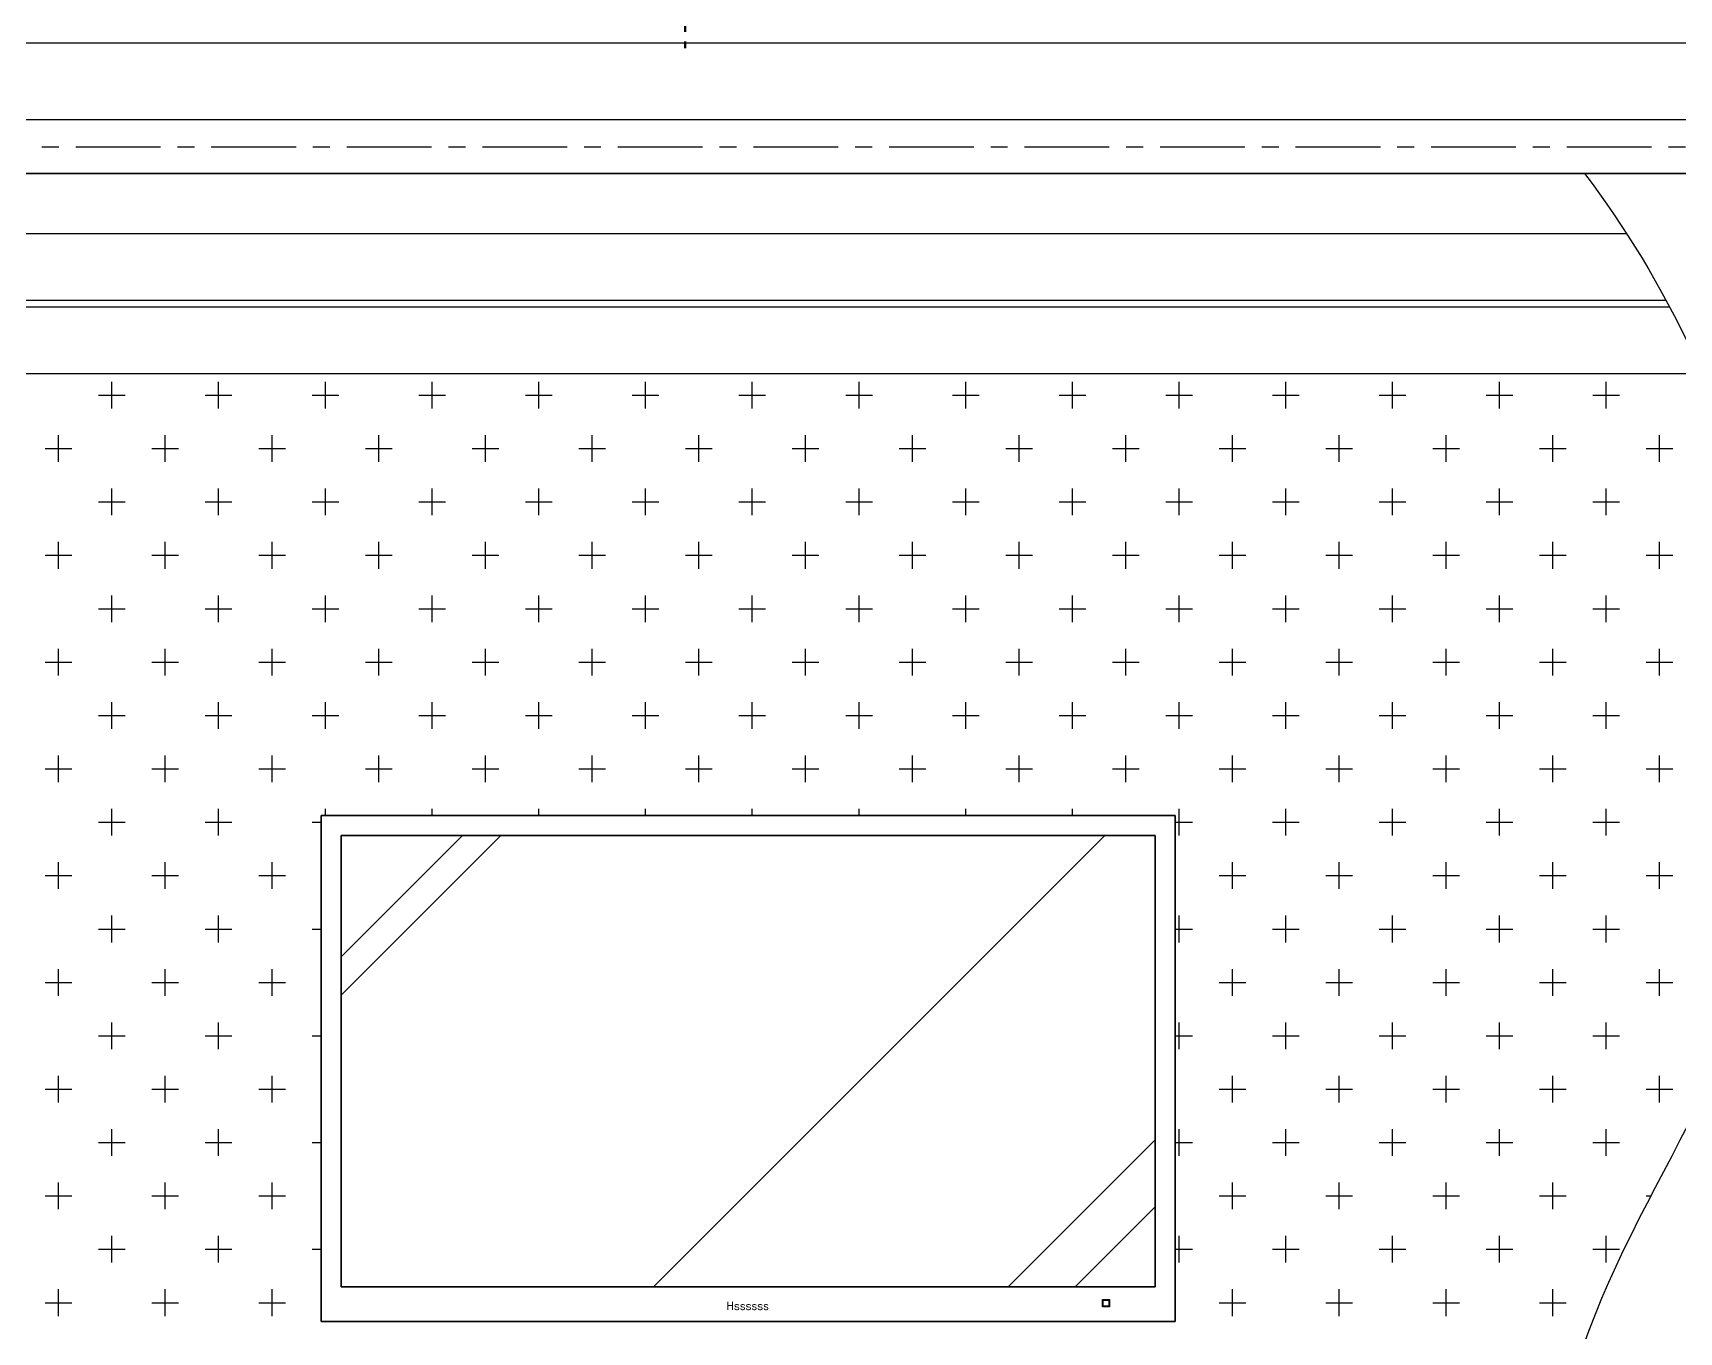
# Model space of a CAD drawing. Header units: millimetres. Extents: x 512961 to 1001058, y -961995 to -458543.
# Drawn here: x 888015 to 890482, y -885083 to -883136 of the extents above; entities that cross this region are included whole.
import ezdxf

# ---------------------------------------------------------------- set-up
doc = ezdxf.new("R2010")
doc.units = ezdxf.units.MM
doc.header["$MEASUREMENT"] = 0
doc.linetypes.add('ACAD_ISO03W100', pattern=[30, 12, -18])
doc.linetypes.add('CENTERX2', pattern=[101.60000000000001, 63.5, -12.7, 12.7, -12.7])
doc.layers.get('0').update_dxf_attribs({"linetype": 'CONTINUOUS'})
for name, color, linetype in [('LAYER2', 4, 'CONTINUOUS'), ('txt', 7, 'CONTINUOUS'), ('地面', 8, 'CONTINUOUS'), ('家具外线', 4, 'CONTINUOUS'), ('辅助线', 8, 'CONTINUOUS')]:
    doc.layers.add(name, color=color, linetype=linetype)
doc.layers.add('基线', color=147, linetype='CONTINUOUS', lineweight=60)
doc.styles.add('HZXY', font='complex.shx', dxfattribs={"bigfont": 'HZXY.shx'})

# ---------------------------------------------------------------- blocks, each defined once
blk = doc.blocks.new('A$C1F987A59')
at = {"color": 250, "linetype": 'ACAD_ISO03W100'}
for q in [(1035.132652863161, 1846.727326931315), (1417.602516500512, 923.3633949389913), (1035.132652863161, -0.0005370533326641)]:
    blk.add_line((111.7687208708376, 923.3633949389913), q, dxfattribs=at)
at = {"color": 147}
for p, q in [((61.76872087083758, 1555.53341334837), (61.76872087083758, 288.6760833869921)), ((111.7687208708376, 291.1933765298454), (111.7687208708376, 1555.53341334837)), ((124.3754611751064, 1537.241512116277), (46.84307994041589, 1537.241512116277)), ((21.76872087083757, 1462.277866735589), (21.76872087083757, 371.7298165527172)), ((61.76872087083758, 1437.241512116277), (-0.0006141967605799, 1437.241512116277)), ((61.76872087083758, 397.2415121162776), (-0.0006141967605799, 397.2415121162776)), ((53.3514368722681, 297.2415121162776), (124.0978059952613, 297.2415121162776)), ((111.7687208708376, 297.2415121162776), (61.76872087083758, 297.2415121162776))]:
    blk.add_line(p, q, dxfattribs=at)
at = {"layer": '地面', "color": 250}
for p, q in [((61.76872087083758, 1537.241512116277), (61.76872087083758, 1700.666605084552)), ((55.80957089434378, 1691.775701597566), (81.76872087083757, 1691.775701597566)), ((81.76872087083757, 1691.775701597566), (111.7687208708376, 1661.775701597566)), ((111.7687208708376, 1661.775701597566), (111.7687208708376, 1537.241512116277)), ((61.76872087083758, 297.2415121162776), (61.76872087083758, 133.8164191480027)), ((111.7687208708376, 172.7073226351058), (111.7687208708376, 297.2415121162776)), ((81.76872087083757, 142.7073226351058), (111.7687208708376, 172.7073226351058)), ((55.80957089434378, 142.7073226351058), (81.76872087083757, 142.7073226351058))]:
    blk.add_line(p, q, dxfattribs=at)
blk = doc.blocks.new('A$C443E5640')
at = {"layer": '基线', "color": 7, "xscale": -1}
blk.add_blockref('A$C1F987A59', (1417.602450391423, 0.0004844817085541), dxfattribs=at)
blk = doc.blocks.new('A$C33330E0A')
at = {"layer": '家具外线'}
h = blk.add_hatch(dxfattribs=at)
h.set_pattern_fill('AR-RROOF', color=8, scale=40, angle=45, style=0)
h.set_pattern_definition([(45, (29.99997702194378, 36.99993400077801), (862.1045876226392, 2298.945566993703), [15240, -2032, 5080, -1016]), (45, (626.288983460865, 1351.709430125309), (-1673.91974096729, 237.0787615962256), [3048, -335.28, 6096, -762]), (45, (-221.4471943679964, 1006.867595076328), (3254.444818275462, 4217.128274454075), [8128, -1422.4, 4064, -1016])])
h.paths.add_polyline_path([(1249.999977021944, 51.99993400077801), (1249.999977021944, 728.3605879344977), (29.99997702194378, 728.3605879344977), (29.99997702194378, 51.99993400077802)])
at = {"color": 44}
blk.add_lwpolyline([(1170.989839283517, 32.79814430954866), (1181.800895385095, 32.79814430954866), (1181.800895385095, 21.99568398611154), (1170.989839283517, 21.99568398611154)], close=True, dxfattribs=at)
at = {"color": 8}
blk.add_lwpolyline([(1171.989839283517, 31.79814430954866), (1180.800895385095, 31.79814430954866), (1180.800895385095, 22.99568398611154), (1171.989839283517, 22.99568398611154)], close=True, dxfattribs=at)
at = {"layer": 'LAYER2'}
for p, q in [((-2.297805622220039e-05, 758.3605879344977), (-2.297805622220039e-05, -6.599922198802233e-05)), ((1279.999977021944, 758.3605879344977), (-2.297805622220039e-05, 758.3605879344977)), ((1279.999977021944, -6.599922198802233e-05), (1279.999977021944, 758.3605879344977)), ((29.99997702194378, 728.3605879344977), (29.99997702194378, 51.99993400077801)), ((1249.999977021944, 728.3605879344977), (29.99997702194378, 728.3605879344977)), ((1249.999977021944, 51.99993400077801), (1249.999977021944, 728.3605879344977)), ((29.99997702194378, 51.99993400077801), (1249.999977021944, 51.99993400077801)), ((-2.297805622220039e-05, -6.599922198802233e-05), (1279.999977021944, -6.599922198802233e-05))]:
    blk.add_line(p, q, dxfattribs=at)
at = {"color": 8, "insert": (607.3776782531058, 29.53032539901324), "char_height": 12, "width": 6573.333333333334, "attachment_point": 1, "style": 'HZXY'}
blk.add_mtext('Hssssss', dxfattribs=at)

msp = doc.modelspace()

# ---------------------------------------------------------------- linework, layer by layer
at = {"layer": 'txt'}
for p, q in [((887069.2137813319, -883150.9435465559), (890949.213781332, -883150.9435465581)), ((890119.2137813307, -883150.9435465579), (890949.213781332, -883150.9435465581)), ((890949.2137813307, -883346.4435465579), (887069.2137813304, -883346.4435465581)), ((890119.2137813307, -883346.443546558), (890949.2137813307, -883346.4435465581))]:
    msp.add_line(p, q, dxfattribs=at)
at = {"layer": 'txt', "color": 2, "linetype": 'CENTERX2', "ltscale": 2}
msp.add_line((887469.2137813306, -883306.4435465579), (890549.2137813307, -883306.4435465579), dxfattribs=at)
at = {"layer": 'txt', "color": 42}
for p, q in [((888133.0249935277, -883698.855274241), (888133.0249935277, -883658.855274241)), ((888293.0249935277, -883698.855274241), (888293.0249935277, -883658.855274241)), ((888453.0249935277, -883698.855274241), (888453.0249935277, -883658.855274241)), ((888613.0249935277, -883698.855274241), (888613.0249935277, -883658.855274241)), ((888773.0249935277, -883698.855274241), (888773.0249935277, -883658.855274241)), ((888933.0249935277, -883698.855274241), (888933.0249935277, -883658.855274241)), ((889093.0249935277, -883698.855274241), (889093.0249935277, -883658.855274241)), ((889253.0249935277, -883698.855274241), (889253.0249935277, -883658.855274241)), ((889413.0249935277, -883698.855274241), (889413.0249935277, -883658.855274241)), ((889573.0249935277, -883698.855274241), (889573.0249935277, -883658.855274241)), ((889733.0249935277, -883698.855274241), (889733.0249935277, -883658.855274241)), ((889893.0249935277, -883698.855274241), (889893.0249935277, -883658.855274241)), ((890053.0249935277, -883698.855274241), (890053.0249935277, -883658.855274241)), ((890213.0249935277, -883698.855274241), (890213.0249935277, -883658.855274241)), ((890373.0249935277, -883698.855274241), (890373.0249935277, -883658.855274241)), ((888113.0249935278, -883678.855274241), (888153.0249935278, -883678.855274241)), ((888273.0249935278, -883678.855274241), (888313.0249935278, -883678.855274241)), ((888433.0249935278, -883678.855274241), (888473.0249935278, -883678.855274241)), ((888593.0249935278, -883678.855274241), (888633.0249935278, -883678.855274241)), ((888753.0249935278, -883678.855274241), (888793.0249935278, -883678.855274241)), ((888913.0249935278, -883678.855274241), (888953.0249935278, -883678.855274241)), ((889073.0249935278, -883678.855274241), (889113.0249935278, -883678.855274241)), ((889233.0249935278, -883678.855274241), (889273.0249935278, -883678.855274241)), ((889393.0249935278, -883678.855274241), (889433.0249935278, -883678.855274241)), ((889553.0249935278, -883678.855274241), (889593.0249935278, -883678.855274241)), ((889713.0249935278, -883678.855274241), (889753.0249935278, -883678.855274241)), ((889873.0249935278, -883678.855274241), (889913.0249935278, -883678.855274241)), ((890033.0249935278, -883678.855274241), (890073.0249935278, -883678.855274241)), ((890193.0249935278, -883678.855274241), (890233.0249935278, -883678.855274241)), ((890353.0249935278, -883678.855274241), (890393.0249935278, -883678.855274241)), ((888053.0249935277, -883778.855274241), (888053.0249935277, -883738.855274241)), ((888213.0249935277, -883778.855274241), (888213.0249935277, -883738.855274241)), ((888373.0249935277, -883778.855274241), (888373.0249935277, -883738.855274241)), ((888533.0249935277, -883778.855274241), (888533.0249935277, -883738.855274241)), ((888693.0249935277, -883778.855274241), (888693.0249935277, -883738.855274241)), ((888853.0249935277, -883778.855274241), (888853.0249935277, -883738.855274241)), ((889013.0249935277, -883778.855274241), (889013.0249935277, -883738.855274241)), ((889173.0249935277, -883778.855274241), (889173.0249935277, -883738.855274241)), ((889333.0249935277, -883778.855274241), (889333.0249935277, -883738.855274241)), ((889493.0249935277, -883778.855274241), (889493.0249935277, -883738.855274241)), ((889653.0249935277, -883778.855274241), (889653.0249935277, -883738.855274241)), ((889813.0249935277, -883778.855274241), (889813.0249935277, -883738.855274241)), ((889973.0249935277, -883778.855274241), (889973.0249935277, -883738.855274241)), ((890133.0249935277, -883778.855274241), (890133.0249935277, -883738.855274241)), ((890293.0249935277, -883778.855274241), (890293.0249935277, -883738.855274241)), ((890453.0249935277, -883778.855274241), (890453.0249935277, -883738.855274241)), ((888033.0249935278, -883758.855274241), (888073.0249935278, -883758.855274241)), ((888193.0249935278, -883758.855274241), (888233.0249935278, -883758.855274241)), ((888353.0249935278, -883758.855274241), (888393.0249935278, -883758.855274241)), ((888513.0249935278, -883758.855274241), (888553.0249935278, -883758.855274241)), ((888673.0249935278, -883758.855274241), (888713.0249935278, -883758.855274241)), ((888833.0249935278, -883758.855274241), (888873.0249935278, -883758.855274241)), ((888993.0249935278, -883758.855274241), (889033.0249935278, -883758.855274241)), ((889153.0249935278, -883758.855274241), (889193.0249935278, -883758.855274241)), ((889313.0249935278, -883758.855274241), (889353.0249935278, -883758.855274241)), ((889473.0249935278, -883758.855274241), (889513.0249935278, -883758.855274241)), ((889633.0249935278, -883758.855274241), (889673.0249935278, -883758.855274241)), ((889793.0249935278, -883758.855274241), (889833.0249935278, -883758.855274241)), ((889953.0249935278, -883758.855274241), (889993.0249935278, -883758.855274241)), ((890113.0249935278, -883758.855274241), (890153.0249935278, -883758.855274241)), ((890273.0249935278, -883758.855274241), (890313.0249935278, -883758.855274241)), ((890433.0249935278, -883758.855274241), (890473.0249935278, -883758.855274241)), ((888133.0249935277, -883858.855274241), (888133.0249935277, -883818.855274241)), ((888293.0249935277, -883858.855274241), (888293.0249935277, -883818.855274241)), ((888453.0249935277, -883858.855274241), (888453.0249935277, -883818.855274241)), ((888613.0249935277, -883858.855274241), (888613.0249935277, -883818.855274241)), ((888773.0249935277, -883858.855274241), (888773.0249935277, -883818.855274241)), ((888933.0249935277, -883858.855274241), (888933.0249935277, -883818.855274241)), ((889093.0249935277, -883858.855274241), (889093.0249935277, -883818.855274241)), ((889253.0249935277, -883858.855274241), (889253.0249935277, -883818.855274241)), ((889413.0249935277, -883858.855274241), (889413.0249935277, -883818.855274241)), ((889573.0249935277, -883858.855274241), (889573.0249935277, -883818.855274241)), ((889733.0249935277, -883858.855274241), (889733.0249935277, -883818.855274241)), ((889893.0249935277, -883858.855274241), (889893.0249935277, -883818.855274241)), ((890053.0249935277, -883858.855274241), (890053.0249935277, -883818.855274241)), ((890213.0249935277, -883858.855274241), (890213.0249935277, -883818.855274241)), ((890373.0249935277, -883858.855274241), (890373.0249935277, -883818.855274241)), ((888113.0249935278, -883838.855274241), (888153.0249935278, -883838.855274241)), ((888273.0249935278, -883838.855274241), (888313.0249935278, -883838.855274241)), ((888433.0249935278, -883838.855274241), (888473.0249935278, -883838.855274241)), ((888593.0249935278, -883838.855274241), (888633.0249935278, -883838.855274241)), ((888753.0249935278, -883838.855274241), (888793.0249935278, -883838.855274241)), ((888913.0249935278, -883838.855274241), (888953.0249935278, -883838.855274241)), ((889073.0249935278, -883838.855274241), (889113.0249935278, -883838.855274241)), ((889233.0249935278, -883838.855274241), (889273.0249935278, -883838.855274241)), ((889393.0249935278, -883838.855274241), (889433.0249935278, -883838.855274241)), ((889553.0249935278, -883838.855274241), (889593.0249935278, -883838.855274241)), ((889713.0249935278, -883838.855274241), (889753.0249935278, -883838.855274241)), ((889873.0249935278, -883838.855274241), (889913.0249935278, -883838.855274241)), ((890033.0249935278, -883838.855274241), (890073.0249935278, -883838.855274241)), ((890193.0249935278, -883838.855274241), (890233.0249935278, -883838.855274241)), ((890353.0249935278, -883838.855274241), (890393.0249935278, -883838.855274241)), ((888053.0249935277, -883938.855274241), (888053.0249935277, -883898.855274241)), ((888213.0249935277, -883938.855274241), (888213.0249935277, -883898.855274241)), ((888373.0249935277, -883938.855274241), (888373.0249935277, -883898.855274241)), ((888533.0249935277, -883938.855274241), (888533.0249935277, -883898.855274241)), ((888693.0249935277, -883938.855274241), (888693.0249935277, -883898.855274241)), ((888853.0249935277, -883938.855274241), (888853.0249935277, -883898.855274241)), ((889013.0249935277, -883938.855274241), (889013.0249935277, -883898.855274241)), ((889173.0249935277, -883938.855274241), (889173.0249935277, -883898.855274241)), ((889333.0249935277, -883938.855274241), (889333.0249935277, -883898.855274241)), ((889493.0249935277, -883938.855274241), (889493.0249935277, -883898.855274241)), ((889653.0249935277, -883938.855274241), (889653.0249935277, -883898.855274241)), ((889813.0249935277, -883938.855274241), (889813.0249935277, -883898.855274241)), ((889973.0249935277, -883938.855274241), (889973.0249935277, -883898.855274241)), ((890133.0249935277, -883938.855274241), (890133.0249935277, -883898.855274241)), ((890293.0249935277, -883938.855274241), (890293.0249935277, -883898.855274241)), ((890453.0249935277, -883938.855274241), (890453.0249935277, -883898.855274241)), ((888033.0249935278, -883918.855274241), (888073.0249935278, -883918.855274241)), ((888193.0249935278, -883918.855274241), (888233.0249935278, -883918.855274241)), ((888353.0249935278, -883918.855274241), (888393.0249935278, -883918.855274241)), ((888513.0249935278, -883918.855274241), (888553.0249935278, -883918.855274241)), ((888673.0249935278, -883918.855274241), (888713.0249935278, -883918.855274241)), ((888833.0249935278, -883918.855274241), (888873.0249935278, -883918.855274241)), ((888993.0249935278, -883918.855274241), (889033.0249935278, -883918.855274241)), ((889153.0249935278, -883918.855274241), (889193.0249935278, -883918.855274241)), ((889313.0249935278, -883918.855274241), (889353.0249935278, -883918.855274241)), ((889473.0249935278, -883918.855274241), (889513.0249935278, -883918.855274241)), ((889633.0249935278, -883918.855274241), (889673.0249935278, -883918.855274241)), ((889793.0249935278, -883918.855274241), (889833.0249935278, -883918.855274241)), ((889953.0249935278, -883918.855274241), (889993.0249935278, -883918.855274241)), ((890113.0249935278, -883918.855274241), (890153.0249935278, -883918.855274241)), ((890273.0249935278, -883918.855274241), (890313.0249935278, -883918.855274241)), ((890433.0249935278, -883918.855274241), (890473.0249935278, -883918.855274241)), ((888113.0249935278, -883998.855274241), (888153.0249935278, -883998.855274241)), ((888133.0249935277, -884018.855274241), (888133.0249935277, -883978.855274241)), ((888273.0249935278, -883998.855274241), (888313.0249935278, -883998.855274241)), ((888293.0249935277, -884018.855274241), (888293.0249935277, -883978.855274241)), ((888433.0249935278, -883998.855274241), (888473.0249935278, -883998.855274241)), ((888453.0249935277, -884018.855274241), (888453.0249935277, -883978.855274241)), ((888593.0249935278, -883998.855274241), (888633.0249935278, -883998.855274241)), ((888613.0249935277, -884018.855274241), (888613.0249935277, -883978.855274241)), ((888753.0249935278, -883998.855274241), (888793.0249935278, -883998.855274241)), ((888773.0249935277, -884018.855274241), (888773.0249935277, -883978.855274241)), ((888913.0249935278, -883998.855274241), (888953.0249935278, -883998.855274241)), ((888933.0249935277, -884018.855274241), (888933.0249935277, -883978.855274241)), ((889073.0249935278, -883998.855274241), (889113.0249935278, -883998.855274241)), ((889093.0249935277, -884018.855274241), (889093.0249935277, -883978.855274241)), ((889233.0249935278, -883998.855274241), (889273.0249935278, -883998.855274241)), ((889253.0249935277, -884018.855274241), (889253.0249935277, -883978.855274241)), ((889393.0249935278, -883998.855274241), (889433.0249935278, -883998.855274241)), ((889413.0249935277, -884018.855274241), (889413.0249935277, -883978.855274241)), ((889553.0249935278, -883998.855274241), (889593.0249935278, -883998.855274241)), ((889573.0249935277, -884018.855274241), (889573.0249935277, -883978.855274241)), ((889713.0249935278, -883998.855274241), (889753.0249935278, -883998.855274241)), ((889733.0249935277, -884018.855274241), (889733.0249935277, -883978.855274241)), ((889873.0249935278, -883998.855274241), (889913.0249935278, -883998.855274241)), ((889893.0249935277, -884018.855274241), (889893.0249935277, -883978.855274241)), ((890033.0249935278, -883998.855274241), (890073.0249935278, -883998.855274241)), ((890053.0249935277, -884018.855274241), (890053.0249935277, -883978.855274241)), ((890193.0249935278, -883998.855274241), (890233.0249935278, -883998.855274241)), ((890213.0249935277, -884018.855274241), (890213.0249935277, -883978.855274241)), ((890353.0249935278, -883998.855274241), (890393.0249935278, -883998.855274241)), ((890373.0249935277, -884018.855274241), (890373.0249935277, -883978.855274241)), ((888053.0249935277, -884098.855274241), (888053.0249935277, -884058.855274241)), ((888213.0249935277, -884098.855274241), (888213.0249935277, -884058.855274241)), ((888373.0249935277, -884098.855274241), (888373.0249935277, -884058.855274241)), ((888533.0249935277, -884098.855274241), (888533.0249935277, -884058.855274241)), ((888693.0249935277, -884098.855274241), (888693.0249935277, -884058.855274241)), ((888853.0249935277, -884098.855274241), (888853.0249935277, -884058.855274241)), ((889013.0249935277, -884098.855274241), (889013.0249935277, -884058.855274241)), ((889173.0249935277, -884098.855274241), (889173.0249935277, -884058.855274241)), ((889333.0249935277, -884098.855274241), (889333.0249935277, -884058.855274241)), ((889493.0249935277, -884098.855274241), (889493.0249935277, -884058.855274241)), ((889653.0249935277, -884098.855274241), (889653.0249935277, -884058.855274241)), ((889813.0249935277, -884098.855274241), (889813.0249935277, -884058.855274241)), ((889973.0249935277, -884098.855274241), (889973.0249935277, -884058.855274241)), ((890133.0249935277, -884098.855274241), (890133.0249935277, -884058.855274241)), ((890293.0249935277, -884098.855274241), (890293.0249935277, -884058.855274241)), ((890453.0249935277, -884098.855274241), (890453.0249935277, -884058.855274241)), ((888033.0249935278, -884078.855274241), (888073.0249935278, -884078.855274241)), ((888193.0249935278, -884078.855274241), (888233.0249935278, -884078.855274241)), ((888353.0249935278, -884078.855274241), (888393.0249935278, -884078.855274241)), ((888513.0249935278, -884078.855274241), (888553.0249935278, -884078.855274241)), ((888673.0249935278, -884078.855274241), (888713.0249935278, -884078.855274241)), ((888833.0249935278, -884078.855274241), (888873.0249935278, -884078.855274241)), ((888993.0249935278, -884078.855274241), (889033.0249935278, -884078.855274241)), ((889153.0249935278, -884078.855274241), (889193.0249935278, -884078.855274241)), ((889313.0249935278, -884078.855274241), (889353.0249935278, -884078.855274241)), ((889473.0249935278, -884078.855274241), (889513.0249935278, -884078.855274241)), ((889633.0249935278, -884078.855274241), (889673.0249935278, -884078.855274241)), ((889793.0249935278, -884078.855274241), (889833.0249935278, -884078.855274241)), ((889953.0249935278, -884078.855274241), (889993.0249935278, -884078.855274241)), ((890113.0249935278, -884078.855274241), (890153.0249935278, -884078.855274241)), ((890273.0249935278, -884078.855274241), (890313.0249935278, -884078.855274241)), ((890433.0249935278, -884078.855274241), (890473.0249935278, -884078.855274241)), ((888133.0249935277, -884178.855274241), (888133.0249935277, -884138.855274241)), ((888293.0249935277, -884178.855274241), (888293.0249935277, -884138.855274241)), ((888453.0249935277, -884178.855274241), (888453.0249935277, -884138.855274241)), ((888613.0249935277, -884178.855274241), (888613.0249935277, -884138.855274241)), ((888773.0249935277, -884178.855274241), (888773.0249935277, -884138.855274241)), ((888933.0249935277, -884178.855274241), (888933.0249935277, -884138.855274241)), ((889093.0249935277, -884178.855274241), (889093.0249935277, -884138.855274241)), ((889253.0249935277, -884178.855274241), (889253.0249935277, -884138.855274241)), ((889413.0249935277, -884178.855274241), (889413.0249935277, -884138.855274241)), ((889573.0249935277, -884178.855274241), (889573.0249935277, -884138.855274241)), ((889733.0249935277, -884178.855274241), (889733.0249935277, -884138.855274241)), ((889893.0249935277, -884178.855274241), (889893.0249935277, -884138.855274241)), ((890053.0249935277, -884178.855274241), (890053.0249935277, -884138.855274241)), ((890213.0249935277, -884178.855274241), (890213.0249935277, -884138.855274241)), ((890373.0249935277, -884178.855274241), (890373.0249935277, -884138.855274241)), ((888113.0249935278, -884158.855274241), (888153.0249935278, -884158.855274241)), ((888273.0249935278, -884158.855274241), (888313.0249935278, -884158.855274241)), ((888433.0249935278, -884158.855274241), (888473.0249935278, -884158.855274241)), ((888593.0249935278, -884158.855274241), (888633.0249935278, -884158.855274241)), ((888753.0249935278, -884158.855274241), (888793.0249935278, -884158.855274241)), ((888913.0249935278, -884158.855274241), (888953.0249935278, -884158.855274241)), ((889073.0249935278, -884158.855274241), (889113.0249935278, -884158.855274241)), ((889233.0249935278, -884158.855274241), (889273.0249935278, -884158.855274241)), ((889393.0249935278, -884158.855274241), (889433.0249935278, -884158.855274241)), ((889553.0249935278, -884158.855274241), (889593.0249935278, -884158.855274241)), ((889713.0249935278, -884158.855274241), (889753.0249935278, -884158.855274241)), ((889873.0249935278, -884158.855274241), (889913.0249935278, -884158.855274241)), ((890033.0249935278, -884158.855274241), (890073.0249935278, -884158.855274241)), ((890193.0249935278, -884158.855274241), (890233.0249935278, -884158.855274241)), ((890353.0249935278, -884158.855274241), (890393.0249935278, -884158.855274241)), ((888053.0249935277, -884258.855274241), (888053.0249935277, -884218.855274241)), ((888213.0249935277, -884258.855274241), (888213.0249935277, -884218.855274241)), ((888373.0249935277, -884258.855274241), (888373.0249935277, -884218.855274241)), ((888533.0249935277, -884258.855274241), (888533.0249935277, -884218.855274241)), ((888693.0249935277, -884258.855274241), (888693.0249935277, -884218.855274241)), ((888853.0249935277, -884258.855274241), (888853.0249935277, -884218.855274241)), ((889013.0249935277, -884258.855274241), (889013.0249935277, -884218.855274241)), ((889173.0249935277, -884258.855274241), (889173.0249935277, -884218.855274241)), ((889333.0249935277, -884258.855274241), (889333.0249935277, -884218.855274241)), ((889493.0249935277, -884258.855274241), (889493.0249935277, -884218.855274241)), ((889653.0249935277, -884258.855274241), (889653.0249935277, -884218.855274241)), ((889813.0249935277, -884258.855274241), (889813.0249935277, -884218.855274241)), ((889973.0249935277, -884258.855274241), (889973.0249935277, -884218.855274241)), ((890133.0249935277, -884258.855274241), (890133.0249935277, -884218.855274241)), ((890293.0249935277, -884258.855274241), (890293.0249935277, -884218.855274241)), ((890453.0249935277, -884258.855274241), (890453.0249935277, -884218.855274241)), ((888033.0249935278, -884238.855274241), (888073.0249935278, -884238.855274241)), ((888193.0249935278, -884238.855274241), (888233.0249935278, -884238.855274241)), ((888353.0249935278, -884238.855274241), (888393.0249935278, -884238.855274241)), ((888513.0249935278, -884238.855274241), (888553.0249935278, -884238.855274241)), ((888673.0249935278, -884238.855274241), (888713.0249935278, -884238.855274241)), ((888833.0249935278, -884238.855274241), (888873.0249935278, -884238.855274241)), ((888993.0249935278, -884238.855274241), (889033.0249935278, -884238.855274241)), ((889153.0249935278, -884238.855274241), (889193.0249935278, -884238.855274241)), ((889313.0249935278, -884238.855274241), (889353.0249935278, -884238.855274241)), ((889473.0249935278, -884238.855274241), (889513.0249935278, -884238.855274241)), ((889633.0249935278, -884238.855274241), (889673.0249935278, -884238.855274241)), ((889793.0249935278, -884238.855274241), (889833.0249935278, -884238.855274241)), ((889953.0249935278, -884238.855274241), (889993.0249935278, -884238.855274241)), ((890113.0249935278, -884238.855274241), (890153.0249935278, -884238.855274241)), ((890273.0249935278, -884238.855274241), (890313.0249935278, -884238.855274241)), ((890433.0249935278, -884238.855274241), (890473.0249935278, -884238.855274241)), ((888113.0249935278, -884318.855274241), (888153.0249935278, -884318.855274241)), ((888133.0249935277, -884338.855274241), (888133.0249935277, -884298.855274241)), ((888273.0249935278, -884318.855274241), (888313.0249935278, -884318.855274241)), ((888293.0249935277, -884338.855274241), (888293.0249935277, -884298.855274241)), ((888433.0249935278, -884318.855274241), (888446.8177578464, -884318.855274241)), ((888453.0249935277, -884308.5828401573), (888453.0249935277, -884298.855274241)), ((888613.0249935277, -884308.5828401573), (888613.0249935277, -884298.855274241)), ((888773.0249935277, -884308.5828401573), (888773.0249935277, -884298.855274241)), ((888933.0249935277, -884308.5828401573), (888933.0249935277, -884298.855274241)), ((889093.0249935277, -884308.5828401574), (889093.0249935277, -884298.855274241)), ((889253.0249935277, -884308.5828401574), (889253.0249935277, -884298.855274241)), ((889413.0249935277, -884308.5828401574), (889413.0249935277, -884298.855274241)), ((889573.0249935277, -884308.5828401574), (889573.0249935277, -884298.855274241)), ((889726.8177578463, -884318.855274241), (889753.0249935277, -884318.855274241)), ((889733.0249935277, -884338.855274241), (889733.0249935277, -884298.855274241)), ((889873.0249935277, -884318.855274241), (889913.0249935277, -884318.855274241)), ((889893.0249935277, -884338.855274241), (889893.0249935277, -884298.855274241)), ((890033.0249935277, -884318.855274241), (890073.0249935277, -884318.855274241)), ((890053.0249935277, -884338.855274241), (890053.0249935277, -884298.855274241)), ((890193.0249935277, -884318.855274241), (890233.0249935277, -884318.855274241)), ((890213.0249935277, -884338.855274241), (890213.0249935277, -884298.855274241)), ((890353.0249935277, -884318.855274241), (890393.0249935277, -884318.855274241)), ((890373.0249935277, -884338.855274241), (890373.0249935277, -884298.855274241)), ((888613.0249935277, -884338.855274241), (888613.0249935277, -884338.5828401573)), ((888773.0249935277, -884338.855274241), (888773.0249935277, -884338.5828401573)), ((888933.0249935277, -884338.855274241), (888933.0249935277, -884338.5828401573)), ((889093.0249935277, -884338.855274241), (889093.0249935277, -884338.5828401573)), ((889253.0249935277, -884338.855274241), (889253.0249935277, -884338.5828401573)), ((889413.0249935277, -884338.855274241), (889413.0249935277, -884338.5828401573)), ((889573.0249935277, -884338.855274241), (889573.0249935277, -884338.5828401573)), ((888053.0249935277, -884418.855274241), (888053.0249935277, -884378.855274241)), ((888213.0249935277, -884418.855274241), (888213.0249935277, -884378.855274241)), ((888373.0249935277, -884418.855274241), (888373.0249935277, -884378.855274241)), ((889813.0249935277, -884418.855274241), (889813.0249935277, -884378.855274241)), ((889973.0249935277, -884418.855274241), (889973.0249935277, -884378.855274241)), ((890133.0249935277, -884418.855274241), (890133.0249935277, -884378.855274241)), ((890293.0249935277, -884418.855274241), (890293.0249935277, -884378.855274241)), ((890453.0249935277, -884418.855274241), (890453.0249935277, -884378.855274241)), ((888033.0249935278, -884398.855274241), (888073.0249935278, -884398.855274241)), ((888193.0249935278, -884398.855274241), (888233.0249935278, -884398.855274241)), ((888353.0249935278, -884398.855274241), (888393.0249935278, -884398.855274241)), ((889793.0249935277, -884398.855274241), (889833.0249935277, -884398.855274241)), ((889953.0249935277, -884398.855274241), (889993.0249935277, -884398.855274241)), ((890113.0249935277, -884398.855274241), (890153.0249935277, -884398.855274241)), ((890273.0249935277, -884398.855274241), (890313.0249935277, -884398.855274241)), ((890433.0249935277, -884398.855274241), (890473.0249935277, -884398.855274241)), ((888133.0249935277, -884498.855274241), (888133.0249935277, -884458.855274241)), ((888293.0249935277, -884498.855274241), (888293.0249935277, -884458.855274241)), ((889733.0249935277, -884498.855274241), (889733.0249935277, -884458.855274241)), ((889893.0249935277, -884498.855274241), (889893.0249935277, -884458.855274241)), ((890053.0249935277, -884498.855274241), (890053.0249935277, -884458.855274241)), ((890213.0249935277, -884498.855274241), (890213.0249935277, -884458.855274241)), ((890373.0249935277, -884498.855274241), (890373.0249935277, -884458.855274241)), ((888113.0249935278, -884478.855274241), (888153.0249935278, -884478.855274241)), ((888273.0249935278, -884478.855274241), (888313.0249935278, -884478.855274241)), ((888433.0249935278, -884478.855274241), (888446.8177578464, -884478.855274241)), ((889726.8177578463, -884478.855274241), (889753.0249935277, -884478.855274241)), ((889873.0249935277, -884478.855274241), (889913.0249935277, -884478.855274241)), ((890033.0249935277, -884478.855274241), (890073.0249935277, -884478.855274241)), ((890193.0249935277, -884478.855274241), (890233.0249935277, -884478.855274241)), ((890353.0249935277, -884478.855274241), (890393.0249935277, -884478.855274241)), ((888053.0249935277, -884578.855274241), (888053.0249935277, -884538.855274241)), ((888213.0249935277, -884578.855274241), (888213.0249935277, -884538.855274241)), ((888373.0249935277, -884578.855274241), (888373.0249935277, -884538.855274241)), ((889813.0249935277, -884578.855274241), (889813.0249935277, -884538.855274241)), ((889973.0249935277, -884578.855274241), (889973.0249935277, -884538.855274241)), ((890133.0249935277, -884578.855274241), (890133.0249935277, -884538.855274241)), ((890293.0249935277, -884578.855274241), (890293.0249935277, -884538.855274241)), ((890453.0249935277, -884578.855274241), (890453.0249935277, -884538.855274241)), ((888033.0249935278, -884558.855274241), (888073.0249935278, -884558.855274241)), ((888193.0249935278, -884558.855274241), (888233.0249935278, -884558.855274241)), ((888353.0249935278, -884558.855274241), (888393.0249935278, -884558.855274241)), ((889793.0249935277, -884558.855274241), (889833.0249935277, -884558.855274241)), ((889953.0249935277, -884558.855274241), (889993.0249935277, -884558.855274241)), ((890113.0249935277, -884558.855274241), (890153.0249935277, -884558.855274241)), ((890273.0249935277, -884558.855274241), (890313.0249935277, -884558.855274241)), ((890433.0249935277, -884558.855274241), (890473.0249935277, -884558.855274241)), ((888113.0249935278, -884638.855274241), (888153.0249935278, -884638.855274241)), ((888133.0249935277, -884658.855274241), (888133.0249935277, -884618.855274241)), ((888273.0249935278, -884638.855274241), (888313.0249935278, -884638.855274241)), ((888293.0249935277, -884658.855274241), (888293.0249935277, -884618.855274241)), ((888433.0249935278, -884638.855274241), (888446.8177578464, -884638.855274241)), ((889726.8177578463, -884638.855274241), (889753.0249935277, -884638.855274241)), ((889733.0249935277, -884658.855274241), (889733.0249935277, -884618.855274241)), ((889873.0249935277, -884638.855274241), (889913.0249935277, -884638.855274241)), ((889893.0249935277, -884658.855274241), (889893.0249935277, -884618.855274241)), ((890033.0249935277, -884638.855274241), (890073.0249935277, -884638.855274241)), ((890053.0249935277, -884658.855274241), (890053.0249935277, -884618.855274241)), ((890193.0249935277, -884638.855274241), (890233.0249935277, -884638.855274241)), ((890213.0249935277, -884658.855274241), (890213.0249935277, -884618.855274241)), ((890353.0249935277, -884638.855274241), (890393.0249935277, -884638.855274241)), ((890373.0249935277, -884658.855274241), (890373.0249935277, -884618.855274241)), ((888053.0249935277, -884738.855274241), (888053.0249935277, -884698.855274241)), ((888213.0249935277, -884738.855274241), (888213.0249935277, -884698.855274241)), ((888373.0249935277, -884738.855274241), (888373.0249935277, -884698.855274241)), ((889813.0249935277, -884738.855274241), (889813.0249935277, -884698.855274241)), ((889973.0249935277, -884738.855274241), (889973.0249935277, -884698.855274241)), ((890133.0249935277, -884738.855274241), (890133.0249935277, -884698.855274241)), ((890293.0249935277, -884738.855274241), (890293.0249935277, -884698.855274241)), ((890453.0249935277, -884738.855274241), (890453.0249935277, -884698.855274241)), ((888033.0249935278, -884718.855274241), (888073.0249935278, -884718.855274241)), ((888193.0249935278, -884718.855274241), (888233.0249935278, -884718.855274241)), ((888353.0249935278, -884718.855274241), (888393.0249935278, -884718.855274241)), ((889793.0249935278, -884718.855274241), (889833.0249935278, -884718.855274241)), ((889953.0249935278, -884718.855274241), (889993.0249935278, -884718.855274241)), ((890113.0249935278, -884718.855274241), (890153.0249935278, -884718.855274241)), ((890273.0249935278, -884718.855274241), (890313.0249935278, -884718.855274241)), ((890433.0249935278, -884718.855274241), (890473.0249935278, -884718.855274241)), ((888133.0249935277, -884818.855274241), (888133.0249935277, -884778.855274241)), ((888293.0249935277, -884818.855274241), (888293.0249935277, -884778.855274241)), ((889733.0249935277, -884818.855274241), (889733.0249935277, -884778.855274241)), ((889893.0249935277, -884818.855274241), (889893.0249935277, -884778.855274241)), ((890053.0249935277, -884818.855274241), (890053.0249935277, -884778.855274241)), ((890213.0249935277, -884818.855274241), (890213.0249935277, -884778.855274241)), ((890373.0249935277, -884818.855274241), (890373.0249935277, -884778.855274241)), ((888113.0249935278, -884798.855274241), (888153.0249935278, -884798.855274241)), ((888273.0249935278, -884798.855274241), (888313.0249935278, -884798.855274241)), ((888433.0249935278, -884798.855274241), (888446.8177578464, -884798.855274241)), ((889726.8177578464, -884798.855274241), (889753.0249935278, -884798.855274241)), ((889873.0249935278, -884798.855274241), (889913.0249935278, -884798.855274241)), ((890033.0249935278, -884798.855274241), (890073.0249935278, -884798.855274241)), ((890193.0249935278, -884798.855274241), (890233.0249935278, -884798.855274241)), ((890353.0249935278, -884798.855274241), (890393.0249935278, -884798.855274241)), ((888053.0249935277, -884898.855274241), (888053.0249935277, -884858.855274241)), ((888213.0249935277, -884898.855274241), (888213.0249935277, -884858.855274241)), ((888373.0249935277, -884898.855274241), (888373.0249935277, -884858.855274241)), ((889813.0249935277, -884898.855274241), (889813.0249935277, -884858.855274241)), ((889973.0249935277, -884898.855274241), (889973.0249935277, -884858.855274241)), ((890133.0249935277, -884898.855274241), (890133.0249935277, -884858.855274241)), ((890293.0249935277, -884898.855274241), (890293.0249935277, -884858.855274241)), ((888033.0249935278, -884878.855274241), (888073.0249935278, -884878.855274241)), ((888193.0249935278, -884878.855274241), (888233.0249935278, -884878.855274241)), ((888353.0249935278, -884878.855274241), (888393.0249935278, -884878.855274241)), ((889793.0249935278, -884878.855274241), (889833.0249935278, -884878.855274241)), ((889953.0249935278, -884878.855274241), (889993.0249935278, -884878.855274241)), ((890113.0249935278, -884878.855274241), (890153.0249935278, -884878.855274241)), ((890273.0249935278, -884878.855274241), (890313.0249935278, -884878.855274241)), ((890433.0249935278, -884878.855274241), (890440.0929206292, -884878.855274241)), ((888113.0249935278, -884958.855274241), (888153.0249935278, -884958.855274241)), ((888133.0249935277, -884978.855274241), (888133.0249935277, -884938.855274241)), ((888273.0249935278, -884958.855274241), (888313.0249935278, -884958.855274241)), ((888293.0249935277, -884978.855274241), (888293.0249935277, -884938.855274241)), ((888433.0249935278, -884958.855274241), (888446.8177578464, -884958.855274241)), ((889726.8177578464, -884958.855274241), (889753.0249935278, -884958.855274241)), ((889733.0249935277, -884978.855274241), (889733.0249935277, -884938.855274241)), ((889873.0249935278, -884958.855274241), (889913.0249935278, -884958.855274241)), ((889893.0249935277, -884978.855274241), (889893.0249935277, -884938.855274241)), ((890033.0249935278, -884958.855274241), (890073.0249935278, -884958.855274241)), ((890053.0249935277, -884978.855274241), (890053.0249935277, -884938.855274241)), ((890193.0249935278, -884958.855274241), (890233.0249935278, -884958.855274241)), ((890213.0249935277, -884978.855274241), (890213.0249935277, -884938.855274241)), ((890353.0249935278, -884958.855274241), (890393.0249935278, -884958.855274241)), ((890373.0249935277, -884978.855274241), (890373.0249935277, -884938.855274241)), ((888053.0249935277, -885058.855274241), (888053.0249935277, -885018.855274241)), ((888213.0249935277, -885058.855274241), (888213.0249935277, -885018.855274241)), ((888373.0249935277, -885058.855274241), (888373.0249935277, -885018.855274241)), ((889813.0249935277, -885058.855274241), (889813.0249935277, -885018.855274241)), ((889973.0249935277, -885058.855274241), (889973.0249935277, -885018.855274241)), ((890133.0249935277, -885058.855274241), (890133.0249935277, -885018.855274241)), ((890293.0249935277, -885058.855274241), (890293.0249935277, -885018.855274241)), ((888033.0249935278, -885038.855274241), (888073.0249935278, -885038.855274241)), ((888193.0249935278, -885038.855274241), (888233.0249935278, -885038.855274241)), ((888353.0249935278, -885038.855274241), (888393.0249935278, -885038.855274241)), ((889793.0249935278, -885038.855274241), (889833.0249935278, -885038.855274241)), ((889953.0249935278, -885038.855274241), (889993.0249935278, -885038.855274241)), ((890113.0249935278, -885038.855274241), (890153.0249935278, -885038.855274241)), ((890273.0249935278, -885038.855274241), (890313.0249935278, -885038.855274241))]:
    msp.add_line(p, q, dxfattribs=at)
at = {"layer": 'txt'}
for points in [[(889726.8177578466, -884308.5828401574), (889726.8177578466, -885066.943494091), (888446.8177578466, -885066.9434940912), (888446.8177578467, -884308.5828401574)], [(889696.8177578463, -884338.5828401574), (889696.8177578462, -885014.9434940912), (888476.8177578464, -885014.9434940912), (888476.8177578464, -884338.5828401574)], [(889617.807620108, -885034.1452837824), (889628.6186762096, -885034.1452837825), (889628.6186762095, -885044.9477441058), (889617.807620108, -885044.9477441057)]]:
    msp.add_lwpolyline(points, close=True, dxfattribs=at)
msp.add_lwpolyline([(889726.8177578466, -884308.5828401574), (889726.8177578466, -885066.9434940912), (888446.8177578464, -885066.9434940912), (888446.8177578464, -884308.5828401574), (889726.8177578463, -884308.5828401574)], dxfattribs=at)
at = {"layer": 'txt', "start_tangent": (0.6032763094463307, -0.7975322529282532), "end_tangent": (0.8295630137399358, -0.5584131143111839)}
msp.add_spline([(890340.7137813306, -883346.4435465579), (890601.7137813306, -884528.9545735519), (890298.7137813306, -885307.9545735519), (890552.7137813305, -885850.9435465579)], degree=3, dxfattribs=at)
at = {"layer": '辅助线'}
for p, q in [((890549.2137813307, -883266.4435465579), (887469.2137813306, -883266.4435465579)), ((887469.2137813306, -883346.4435465579), (890549.2137813307, -883346.4435465579)), ((887809.2137813305, -883436.443546558), (890403.5691050201, -883436.4435465579)), ((887809.2137813304, -883536.4435465578), (890462.7939558809, -883536.4435465579)), ((887809.2137813304, -883546.4435465579), (890468.1762488089, -883546.4435465579)), ((887809.2137813304, -883646.4435465578), (890517.1069877851, -883646.4435465579))]:
    msp.add_line(p, q, dxfattribs=at)

# ---------------------------------------------------------------- block references
at = {"color": 147, "xscale": -0.8000000000465661, "yscale": 0.8000000000465661, "zscale": 0.8, "rotation": 270}
msp.add_blockref('A$C443E5640', (888253.8149784952, -883161.6439563888), dxfattribs=at)
at = {"layer": 'txt'}
msp.add_blockref('A$C33330E0A', (888446.8177808245, -885066.9434280919), dxfattribs=at)

doc.saveas('drawing.dxf')
